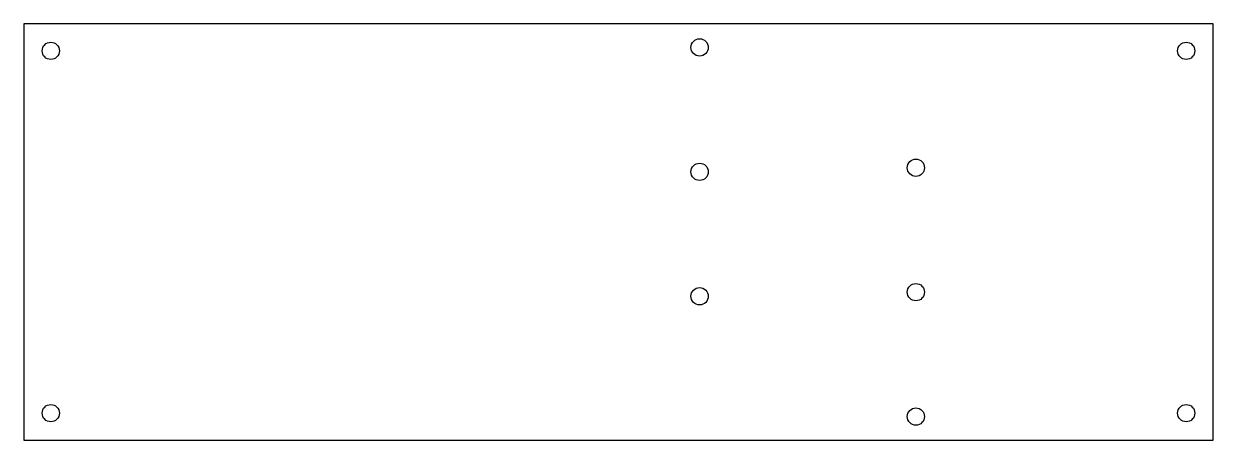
# Model space of a CAD drawing. Header units: millimetres. Extents: x -110 to 110, y -39 to 39.
import ezdxf

# ---------------------------------------------------------------- set-up
doc = ezdxf.new("R2010")
doc.units = ezdxf.units.MM

msp = doc.modelspace()

# ---------------------------------------------------------------- linework, layer by layer
msp.add_lwpolyline([(-110, 38.5), (-110, -38.5), (110, -38.5), (110, 38.5)], close=True)
for centre in [(15, 34.125), (-105, 33.5), (105, 33.5), (55, 11.875), (15, 11.125), (15, -11.875), (55, -11.125), (-105, -33.5), (55, -34.125), (105, -33.5)]:
    msp.add_circle(centre, 1.6)

doc.saveas('drawing.dxf')
